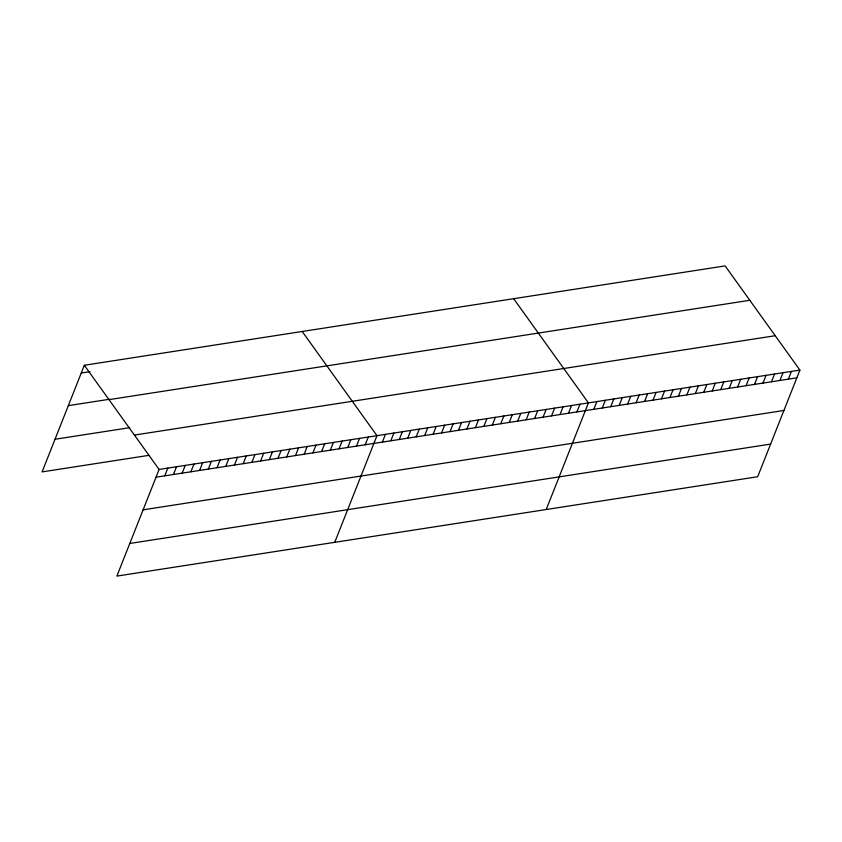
<?xml version="1.0" encoding="UTF-8"?>
<svg xmlns="http://www.w3.org/2000/svg" width="842" height="842" viewBox="0 0 842 842"><rect width="100%" height="100%" fill="white"/><g stroke="black" fill="none" stroke-linecap="round" stroke-linejoin="round"><path stroke-width="1.26" d="M84.316 365.27L159.096 469.457L116.88 576.096L757.684 476.73L799.9 370.101L725.12 265.904L84.316 365.27L42.1 471.899L149.171 455.301M164.748 475.846L167.811 468.11M173.463 474.488L176.525 466.752M182.177 473.141L185.24 465.405M190.892 471.794L193.955 464.058M199.607 470.436L202.669 462.7M208.321 469.089L211.384 461.353M217.036 467.731L220.099 459.995M225.751 466.384L228.814 458.648M234.465 465.037L237.528 457.301M243.18 463.679L246.243 455.943M251.895 462.332L254.958 454.596M260.61 460.974L263.672 453.238M269.324 459.627L272.387 451.891M278.039 458.28L281.102 450.544M286.754 456.922L289.816 449.186M295.468 455.575L298.531 447.839M304.194 454.217L307.256 446.481M312.908 452.87L315.971 445.134M321.623 451.522L324.686 443.787M330.338 450.165L333.4 442.429M339.052 448.818L342.115 441.082M347.767 447.46L350.83 439.735M356.482 446.113L359.545 438.377M365.196 444.765L368.259 437.03M334.748 542.311L376.974 435.672L302.194 331.485M382.363 442.103L385.425 434.367M390.825 440.787L393.888 433.051M399.287 439.471L402.35 431.736M407.738 438.166L410.801 430.43M416.201 436.851L419.263 429.115M424.663 435.546L427.725 427.81M433.114 434.23L436.177 426.494M441.576 432.914L444.639 425.178M450.038 431.609L453.101 423.873M458.49 430.294L461.553 422.558M466.952 428.988L470.015 421.253M475.414 427.673L478.477 419.937M483.866 426.357L486.929 418.621M492.328 425.052L495.391 417.316M500.79 423.737L503.853 416.001M509.242 422.421L512.304 414.696M517.704 421.116L520.766 413.38M526.166 419.8L529.229 412.064M534.617 418.495L537.68 410.759M543.079 417.179L546.142 409.444M551.542 415.864L554.604 408.128M559.993 414.559L563.056 406.823M568.455 413.243L571.518 405.507M576.917 411.938L579.98 404.202M546.216 509.526L588.432 402.886L513.662 298.7M593.831 409.307L596.894 401.571M602.293 408.002L605.356 400.266M610.745 406.686L613.807 398.95M619.207 405.381L622.27 397.645M627.669 404.065L630.732 396.329M636.12 402.75L639.183 395.014M644.583 401.445L647.645 393.709M653.045 400.129L656.107 392.393M661.496 398.813L664.559 391.077M669.958 397.508L673.021 389.772M678.42 396.193L681.483 388.457M686.872 394.887L689.935 387.152M695.334 393.572L698.397 385.836M703.796 392.256L706.859 384.52M712.248 390.951L715.311 383.215M720.71 389.635L723.773 381.9M729.172 388.33L732.235 380.595M737.624 387.015L740.686 379.279M746.086 385.699L749.148 377.963M754.548 384.394L757.611 376.658M762.999 383.078L766.062 375.343M771.461 381.763L774.524 374.027M779.924 380.458L782.986 372.722M788.375 379.142L791.438 371.406M81.253 373.006L89.968 371.648M68.339 405.644L109.418 399.266M108.997 399.645L749.801 300.289M55.025 439.261L129.721 427.683M134.425 435.072L775.219 335.716M159.096 469.457L799.9 370.101M156.033 477.193L796.837 377.837M143.108 509.831L783.913 410.475M129.794 543.458L770.598 444.092"/></g></svg>
